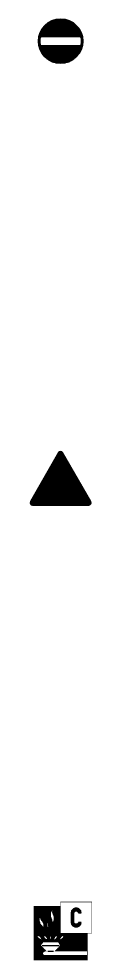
# Model space of a CAD drawing. Header units: millimetres. Extents: x -3 to 2253, y -3 to 1300.
# Drawn here: x 1098.1 to 1112, y 199 to 410 of the extents above; entities that cross this region are included whole.
import ezdxf

# ---------------------------------------------------------------- set-up
doc = ezdxf.new("R2010")
doc.units = ezdxf.units.MM
for name, color, linetype in [('GEEL', 2, 'Continuous'), ('ROOD', 1, 'Continuous'), ('VEILIG', 7, 'Continuous')]:
    doc.layers.add(name, color=color, linetype=linetype)

# ---------------------------------------------------------------- blocks, each defined once
blk = doc.blocks.new('*X212')
at = {"color": 0}
for p, q in [((54, 96), (60, 96)), ((54, 95.88), (60, 95.88)), ((54, 95.75), (60, 95.75)), ((54, 95.62), (60, 95.62)), ((54, 95.5), (60, 95.5)), ((54, 95.38), (58.21, 95.38)), ((54, 95.25), (58.08, 95.25)), ((54, 95.12), (57.99, 95.12)), ((54, 95), (57.91, 95)), ((58.22, 95), (60, 95)), ((58.25, 95.12), (60, 95.12)), ((58.3, 95.25), (60, 95.25)), ((58.32, 95.38), (60, 95.38)), ((54, 94.88), (57.85, 94.88)), ((54, 94.75), (57.81, 94.75)), ((54, 94.62), (57.78, 94.62)), ((54, 94.5), (57.76, 94.5)), ((54, 94.38), (57.74, 94.38)), ((54, 94.25), (57.73, 94.25)), ((54, 94.12), (57.72, 94.12)), ((54, 94), (57.72, 94)), ((54, 93.88), (55.39, 93.88)), ((54, 93.75), (55.31, 93.75)), ((54, 93.62), (55.25, 93.62)), ((54, 93.5), (55.21, 93.5)), ((54, 93.38), (55.18, 93.38)), ((54, 93.25), (55.17, 93.25)), ((54, 93.12), (55.16, 93.12)), ((54, 93), (55.17, 93)), ((54, 92.88), (55.18, 92.88)), ((55.44, 93.88), (57.73, 93.88)), ((55.47, 93.62), (57.76, 93.62)), ((55.48, 93.75), (57.74, 93.75)), ((55.48, 93.5), (57.79, 93.5)), ((55.5, 93.38), (57.83, 93.38)), ((55.54, 93.25), (57.88, 93.25)), ((55.6, 93.12), (57.93, 93.12)), ((55.68, 93), (58, 93)), ((55.8, 92.88), (58.05, 92.88)), ((58.21, 94.88), (60, 94.88)), ((58.21, 94.75), (60, 94.75)), ((58.23, 94.62), (60, 94.62)), ((58.27, 94.5), (60, 94.5)), ((58.32, 94.38), (60, 94.38)), ((58.39, 94.25), (60, 94.25)), ((58.45, 94.12), (60, 94.12)), ((58.49, 94), (60, 94)), ((58.52, 92.88), (60, 92.88)), ((58.53, 93.88), (60, 93.88)), ((58.55, 93), (60, 93)), ((58.56, 93.75), (60, 93.75)), ((58.57, 93.12), (60, 93.12)), ((58.58, 93.62), (60, 93.62)), ((58.59, 93.5), (60, 93.5)), ((58.59, 93.38), (60, 93.38)), ((58.59, 93.25), (60, 93.25)), ((54, 92.75), (55.2, 92.75)), ((54, 92.62), (55.23, 92.62)), ((54, 92.5), (55.26, 92.5)), ((54, 92.38), (55.3, 92.38)), ((54, 92.25), (55.35, 92.25)), ((54, 92.12), (55.4, 92.12)), ((54, 92), (55.47, 92)), ((54, 91.88), (55.54, 91.88)), ((54, 91.75), (55.63, 91.75)), ((54, 91.62), (55.74, 91.62)), ((54, 91.5), (55.86, 91.5)), ((54, 91.38), (55.96, 91.38)), ((54, 91.25), (56.02, 91.25)), ((54, 91.12), (56.03, 91.12)), ((54, 91), (56.02, 91)), ((54, 90.88), (55.98, 90.88)), ((54, 90.75), (55.94, 90.75)), ((55.91, 92.75), (57.06, 92.75)), ((56, 90.75), (60, 90.75)), ((56.01, 92.62), (56.99, 92.62)), ((56.05, 90.88), (60, 90.88)), ((56.08, 92.5), (56.96, 92.5)), ((56.12, 91), (56.96, 91)), ((56.14, 92.38), (56.91, 92.38)), ((56.19, 92.25), (56.87, 92.25)), ((56.19, 91.12), (57.01, 91.12)), ((56.22, 92.12), (56.86, 92.12)), ((56.22, 91.25), (57.04, 91.25)), ((56.23, 91.62), (57, 91.62)), ((56.23, 91.5), (57.03, 91.5)), ((56.23, 91.38), (57.05, 91.38)), ((56.24, 92), (56.87, 92)), ((56.24, 91.75), (56.97, 91.75)), ((56.25, 91.88), (56.92, 91.88)), ((57.05, 91), (60, 91)), ((57.09, 92.38), (57.91, 92.38)), ((57.1, 92.5), (58.01, 92.5)), ((57.13, 92.25), (57.87, 92.25)), ((57.16, 92.62), (58.05, 92.62)), ((57.19, 92.12), (60, 92.12)), ((57.2, 91.12), (60, 91.12)), ((57.22, 92.75), (58.07, 92.75)), ((57.22, 92), (60, 92)), ((57.26, 91.88), (60, 91.88)), ((57.28, 91.25), (60, 91.25)), ((57.3, 91.75), (60, 91.75)), ((57.33, 91.38), (60, 91.38)), ((57.34, 91.62), (60, 91.62)), ((57.35, 91.5), (60, 91.5)), ((57.9, 92.25), (60, 92.25)), ((58.07, 92.38), (60, 92.38)), ((58.31, 92.5), (60, 92.5)), ((58.43, 92.62), (60, 92.62)), ((58.48, 92.75), (60, 92.75)), ((54, 90.62), (60, 90.62)), ((54, 90.5), (60, 90.5)), ((54, 90.38), (60, 90.38)), ((54, 90.25), (60, 90.25)), ((54, 90.12), (60, 90.12)), ((54, 90), (60, 90)), ((54, 89.88), (66, 89.88)), ((54, 89.75), (66, 89.75)), ((54, 89.62), (66, 89.62)), ((54, 89.5), (54.74, 89.5)), ((54, 89.38), (54.72, 89.38)), ((54, 89.25), (54.75, 89.25)), ((54, 89.12), (54.81, 89.12)), ((54, 89), (54.89, 89)), ((54, 88.88), (55, 88.88)), ((54, 88.75), (55.12, 88.75)), ((55.04, 89.5), (56.24, 89.5)), ((55.25, 89.38), (56.19, 89.38)), ((55.4, 89.25), (56.2, 89.25)), ((55.52, 89.12), (56.24, 89.12)), ((55.62, 89), (56.3, 89)), ((55.7, 88.88), (56.38, 88.88)), ((55.76, 88.75), (56.48, 88.75)), ((56.48, 89.5), (57.7, 89.5)), ((56.67, 89.38), (57.58, 89.38)), ((56.79, 89.25), (57.53, 89.25)), ((56.89, 89.12), (57.51, 89.12)), ((56.96, 89), (57.5, 89)), ((57.02, 88.88), (57.51, 88.88)), ((57.05, 88.75), (57.54, 88.75)), ((57.8, 89.5), (59.02, 89.5)), ((57.92, 89.38), (58.83, 89.38)), ((57.96, 88.75), (58.45, 88.75)), ((57.97, 89.25), (58.71, 89.25)), ((57.99, 89.12), (58.61, 89.12)), ((57.99, 88.88), (58.48, 88.88)), ((58, 89), (58.54, 89)), ((59.02, 88.75), (59.74, 88.75)), ((59.12, 88.88), (59.8, 88.88)), ((59.2, 89), (59.88, 89)), ((59.26, 89.5), (60.46, 89.5)), ((59.26, 89.12), (59.98, 89.12)), ((59.3, 89.25), (60.1, 89.25)), ((59.31, 89.38), (60.25, 89.38)), ((60.38, 88.75), (66, 88.75)), ((60.5, 88.88), (66, 88.88)), ((60.61, 89), (66, 89)), ((60.69, 89.12), (66, 89.12)), ((60.75, 89.25), (66, 89.25)), ((60.76, 89.5), (66, 89.5)), ((60.78, 89.38), (66, 89.38)), ((54, 88.62), (55.28, 88.62)), ((54, 88.5), (55.51, 88.5)), ((54, 88.38), (66, 88.38)), ((54, 88.25), (66, 88.25)), ((54, 88.12), (66, 88.12)), ((54, 88), (55.99, 88)), ((54, 87.88), (55.91, 87.88)), ((54, 87.75), (55.83, 87.75)), ((54, 87.62), (55.74, 87.62)), ((54, 87.5), (55.66, 87.5)), ((54, 87.38), (55.58, 87.38)), ((54, 87.25), (55.51, 87.25)), ((54, 87.12), (55.63, 87.12)), ((54, 87), (55.76, 87)), ((54, 86.88), (55.88, 86.88)), ((54, 86.75), (56.01, 86.75)), ((54, 86.62), (56.13, 86.62)), ((55.74, 88.5), (56.82, 88.5)), ((55.78, 88.62), (56.6, 88.62)), ((56.98, 88.5), (58.52, 88.5)), ((57.06, 88.62), (57.59, 88.62)), ((57.91, 88.62), (58.44, 88.62)), ((58.68, 88.5), (59.76, 88.5)), ((58.9, 88.62), (59.72, 88.62)), ((59.37, 86.62), (66, 86.62)), ((59.49, 86.75), (66, 86.75)), ((59.51, 88), (66, 88)), ((59.59, 87.88), (66, 87.88)), ((59.62, 86.88), (66, 86.88)), ((59.67, 87.75), (66, 87.75)), ((59.74, 87), (66, 87)), ((59.76, 87.62), (66, 87.62)), ((59.84, 87.5), (66, 87.5)), ((59.87, 87.12), (66, 87.12)), ((59.92, 87.38), (66, 87.38)), ((59.99, 88.5), (66, 88.5)), ((59.99, 87.25), (66, 87.25)), ((60.22, 88.62), (66, 88.62)), ((54, 86.5), (56.26, 86.5)), ((54, 86.38), (56.38, 86.38)), ((54, 86.25), (56.51, 86.25)), ((54, 86.12), (56.63, 86.12)), ((54, 86), (56.4, 86)), ((54, 85.88), (56.16, 85.88)), ((54, 85.75), (56.06, 85.75)), ((54, 85.62), (56.01, 85.62)), ((54, 85.5), (56, 85.5)), ((54, 85.38), (56.02, 85.38)), ((54, 85.25), (56.07, 85.25)), ((54, 85.12), (56.18, 85.12)), ((54, 85), (66, 85)), ((54, 84.88), (66, 84.88)), ((54, 84.75), (66, 84.75)), ((54, 84.62), (66, 84.62)), ((54, 84.5), (66, 84.5)), ((58.87, 86.12), (66, 86.12)), ((58.99, 86.25), (66, 86.25)), ((59.12, 86.38), (66, 86.38)), ((59.24, 86.5), (66, 86.5)), ((54, 84.38), (66, 84.38)), ((54, 84.25), (66, 84.25)), ((54, 84.12), (66, 84.12))]:
    blk.add_line(p, q, dxfattribs=at)
blk = doc.blocks.new('*X211')
at = {"color": 0}
for p, q in [((325.41, 147.75), (326.04, 147.75)), ((325.43, 147.81), (326.08, 147.81)), ((325.44, 147.88), (326.14, 147.88)), ((325.46, 147.94), (326.23, 147.94)), ((325.49, 148), (327.51, 148)), ((325.53, 148.06), (327.47, 148.06)), ((325.56, 148.12), (327.44, 148.12)), ((325.61, 148.19), (327.39, 148.19)), ((325.66, 148.25), (327.34, 148.25)), ((325.73, 148.31), (327.27, 148.31)), ((325.8, 148.38), (327.2, 148.38)), ((325.9, 148.44), (327.1, 148.44)), ((326.02, 148.5), (326.98, 148.5)), ((326.2, 148.56), (326.8, 148.56)), ((326.77, 147.94), (327.54, 147.94)), ((326.86, 147.88), (327.56, 147.88)), ((326.92, 147.81), (327.57, 147.81)), ((326.96, 147.75), (327.59, 147.75)), ((325.4, 147.69), (326.01, 147.69)), ((325.4, 147.62), (326, 147.62)), ((325.4, 147.56), (326, 147.56)), ((325.4, 147.5), (326, 147.5)), ((325.4, 147.44), (326, 147.44)), ((325.4, 147.38), (326, 147.38)), ((325.4, 147.31), (326, 147.31)), ((325.4, 147.25), (326, 147.25)), ((325.4, 147.19), (326, 147.19)), ((325.4, 147.12), (326, 147.12)), ((325.4, 147.06), (326, 147.06)), ((325.4, 147), (326, 147)), ((325.4, 146.94), (326, 146.94)), ((325.4, 146.88), (326, 146.88)), ((325.4, 146.81), (326, 146.81)), ((325.4, 146.75), (326, 146.75)), ((325.4, 146.69), (326, 146.69)), ((325.4, 146.62), (326, 146.62)), ((325.4, 146.56), (326, 146.56)), ((325.4, 146.5), (326, 146.5)), ((325.4, 146.44), (326, 146.44)), ((325.4, 146.38), (326, 146.38)), ((325.4, 146.31), (326, 146.31)), ((325.4, 146.25), (326, 146.25)), ((325.4, 146.19), (326, 146.19)), ((325.4, 146.12), (326, 146.12)), ((325.4, 146.06), (326, 146.06)), ((325.4, 146), (326, 146)), ((325.4, 145.94), (326, 145.94)), ((325.4, 145.88), (326, 145.88)), ((325.4, 145.81), (326, 145.81)), ((325.4, 145.75), (326, 145.75)), ((325.4, 145.69), (326, 145.69)), ((325.4, 145.62), (326, 145.62)), ((326.99, 147.69), (327.6, 147.69)), ((327, 147.62), (327.6, 147.62)), ((325.4, 145.56), (326, 145.56)), ((325.4, 145.5), (326, 145.5)), ((325.4, 145.44), (326, 145.44)), ((325.4, 145.38), (326, 145.38)), ((325.4, 145.31), (326.01, 145.31)), ((325.41, 145.25), (326.04, 145.25)), ((325.43, 145.19), (326.08, 145.19)), ((325.44, 145.12), (326.14, 145.12)), ((325.46, 145.06), (326.23, 145.06)), ((325.49, 145), (327.51, 145)), ((325.53, 144.94), (327.47, 144.94)), ((325.56, 144.88), (327.44, 144.88)), ((325.61, 144.81), (327.39, 144.81)), ((325.66, 144.75), (327.34, 144.75)), ((325.73, 144.69), (327.27, 144.69)), ((325.8, 144.62), (327.2, 144.62)), ((325.9, 144.56), (327.1, 144.56)), ((326.02, 144.5), (326.98, 144.5)), ((326.2, 144.44), (326.8, 144.44)), ((326.77, 145.06), (327.54, 145.06)), ((326.86, 145.12), (327.56, 145.12)), ((326.92, 145.19), (327.57, 145.19)), ((326.96, 145.25), (327.59, 145.25)), ((326.99, 145.31), (327.6, 145.31)), ((327, 145.38), (327.6, 145.38))]:
    blk.add_line(p, q, dxfattribs=at)
blk = doc.blocks.new('0516')
at = {"layer": 'VEILIG'}
for p, q in [((-4.15, -2.74), (-0.35, -2.74)), ((-2.9, -3.99), (-1.6, -3.99))]:
    blk.add_line(p, q, dxfattribs=at)
at = {"layer": 'VEILIG', "const_width": 0.1}
for points in [[(0, 0), (0, 7), (7, 7), (7, 0)], [(6, 0), (6, -6), (-6, -6), (-6, 6), (0, 6), (0, 0), (6, 0)]]:
    blk.add_lwpolyline(points, close=True, dxfattribs=at)
at = {"layer": 'VEILIG'}
for points in [[(-2.18, 4.78, -0.162278), (-1.73, 5.42, -0.437122), (-1.68, 5.29, 0.251665), (-1.66, 4.35, -0.221339), (-1.53, 2.7, -0.201583), (-1.75, 2.47, 0.072768), (-2.09, 2.26, -1.035237), (-2.14, 2.33, 0.381756), (-2, 3, -0.087751), (-2.24, 3.66, -0.117078)], [(4.6, 4.6, 0.107291), (4.52, 4.98, 0.101711), (4.28, 5.31, 0.094701), (3.93, 5.52, 0.090278), (3.5, 5.6, 0.090278), (3.07, 5.52, 0.094701), (2.72, 5.31, 0.101711), (2.48, 4.98, 0.107291), (2.4, 4.6), (2.4, 2.4, 0.107291), (2.48, 2.02, 0.101711), (2.72, 1.69, 0.094701), (3.07, 1.48, 0.090278), (3.5, 1.4, 0.090278), (3.93, 1.48, 0.094701), (4.28, 1.69, 0.101711), (4.52, 2.02, 0.107291), (4.6, 2.4), (4, 2.4, -0.120011), (3.96, 2.25, -0.104957), (3.85, 2.12, -0.088923), (3.7, 2.03, -0.080167), (3.5, 2, -0.080167), (3.3, 2.03, -0.088923), (3.15, 2.12, -0.104957), (3.04, 2.25, -0.120011), (3, 2.4), (3, 4.6, -0.120011), (3.04, 4.75, -0.104957), (3.15, 4.88, -0.088923), (3.3, 4.97, -0.080167), (3.5, 5, -0.080167), (3.7, 4.97, -0.088923), (3.85, 4.88, -0.104957), (3.96, 4.75, -0.120011), (4, 4.6)], [(-4.84, 3.14, -0.162278), (-4.6, 3.89, -0.437122), (-4.52, 3.78, 0.251665), (-4.21, 2.88, -0.263384), (-3.78, 1.56, -0.128487), (-3.83, 1.07, 0.083128), (-3.99, 0.76, -1.035237), (-4.06, 0.81, 0.381756), (-4.13, 1.5, -0.087751), (-4.56, 2.05, -0.117078)], [(-2.85, 2.62, 0.350997), (-2.82, 2.18, 0.057828), (-2.7, 1.76, -0.421546), (-3.03, 0.96, -1.117212), (-3.02, 1, 0.037358), (-2.94, 1.31, 0.09294), (-3.09, 1.89, -0.259126), (-3.05, 2.45, -0.158794), (-2.9, 2.81, -0.527459), (-2.78, 2.74, -0.309364)], [(-4.25, -1.49, -0.206645), (-4.34, -1.53, -0.096187), (-4.53, -1.48, -0.053009), (-4.72, -1.37, -0.040092), (-4.95, -1.19, -0.040092), (-5.13, -0.96, -0.053009), (-5.24, -0.77, -0.096187), (-5.29, -0.58, -0.206645), (-5.25, -0.49, -0.206645), (-5.16, -0.45, -0.096187), (-4.97, -0.5, -0.053009), (-4.78, -0.61, -0.040092), (-4.55, -0.79, -0.040092), (-4.37, -1.02, -0.053009), (-4.26, -1.21, -0.096187), (-4.21, -1.4, -0.206645)], [(-3, -1.49, -0.18898), (-3.1, -1.52, -0.101131), (-3.27, -1.46, -0.059412), (-3.43, -1.35, -0.045823), (-3.6, -1.16, -0.045823), (-3.73, -0.94, -0.059412), (-3.8, -0.76, -0.101131), (-3.8, -0.57, -0.18898), (-3.75, -0.49, -0.18898), (-3.65, -0.46, -0.101131), (-3.48, -0.52, -0.059412), (-3.32, -0.63, -0.045823), (-3.15, -0.82, -0.045823), (-3.02, -1.04, -0.059412), (-2.95, -1.22, -0.101131), (-2.95, -1.41, -0.18898)], [(-2.25, -1.49, 0.174705), (-2.17, -1.46, 0.104203), (-2.07, -1.34, 0.064948), (-2.02, -1.19, 0.051099), (-2, -0.99, 0.051099), (-2.02, -0.79, 0.064948), (-2.07, -0.64, 0.104203), (-2.17, -0.52, 0.174705), (-2.25, -0.49, 0.174705), (-2.33, -0.52, 0.104203), (-2.43, -0.64, 0.064948), (-2.48, -0.79, 0.051099), (-2.5, -0.99, 0.051099), (-2.48, -1.19, 0.064948), (-2.43, -1.34, 0.104203), (-2.33, -1.46, 0.174705)], [(-1.5, -1.49, 0.18898), (-1.4, -1.52, 0.101131), (-1.23, -1.46, 0.059412), (-1.07, -1.35, 0.045823), (-0.9, -1.16, 0.045823), (-0.77, -0.94, 0.059412), (-0.7, -0.76, 0.101131), (-0.7, -0.57, 0.18898), (-0.75, -0.49, 0.18898), (-0.85, -0.46, 0.101131), (-1.02, -0.52, 0.059412), (-1.18, -0.63, 0.045823), (-1.35, -0.82, 0.045823), (-1.48, -1.04, 0.059412), (-1.55, -1.22, 0.101131), (-1.55, -1.41, 0.18898)], [(-0.25, -1.49, 0.206645), (-0.16, -1.53, 0.096187), (0.03, -1.48, 0.053009), (0.22, -1.37, 0.040092), (0.45, -1.19, 0.040092), (0.63, -0.96, 0.053009), (0.74, -0.77, 0.096187), (0.79, -0.58, 0.206645), (0.75, -0.49, 0.206645), (0.66, -0.45, 0.096187), (0.47, -0.5, 0.053009), (0.28, -0.61, 0.040092), (0.05, -0.79, 0.040092), (-0.13, -1.02, 0.053009), (-0.24, -1.21, 0.096187), (-0.29, -1.4, 0.206645)]]:
    blk.add_lwpolyline(points, format="xyb", close=True, dxfattribs=at)
at = {"layer": 'VEILIG', "const_width": 0.1}
blk.add_lwpolyline([(6, -4.99), (-3.5, -4.99, -1), (-3.5, -3.99), (-3.25, -3.99), (-4.5, -2.74), (-4, -1.99), (-0.5, -1.99), (0, -2.74), (-1.25, -3.99), (6, -3.99)], format="xyb", close=True, dxfattribs=at)
at = {"layer": 'ROOD'}
blk.add_blockref('*X212', (-60, -90), dxfattribs=at)
at = {"layer": 'VEILIG'}
blk.add_blockref('*X211', (-323, -143), dxfattribs=at)
blk = doc.blocks.new('*X256')
at = {"color": 0}
for p, q in [((29.36, 14.81), (30.64, 14.81)), ((29.47, 15), (30.53, 15)), ((29.58, 15.19), (30.42, 15.19)), ((29.69, 15.38), (30.31, 15.38)), ((29.8, 15.56), (30.2, 15.56)), ((29.91, 15.75), (30.09, 15.75)), ((28.17, 12.75), (29.61, 12.75)), ((28.28, 12.94), (29.64, 12.94)), ((28.39, 13.12), (29.73, 13.12)), ((28.5, 13.31), (31.5, 13.31)), ((28.61, 13.5), (31.39, 13.5)), ((28.72, 13.69), (31.28, 13.69)), ((28.82, 13.88), (31.18, 13.88)), ((28.93, 14.06), (31.07, 14.06)), ((29.04, 14.25), (30.96, 14.25)), ((29.15, 14.44), (30.85, 14.44)), ((29.26, 14.62), (30.74, 14.62)), ((29.78, 13.12), (31.61, 13.12)), ((29.81, 12.94), (31.72, 12.94)), ((29.89, 12.75), (31.83, 12.75)), ((26.98, 10.69), (28.79, 10.69)), ((27.09, 10.88), (28.78, 10.88)), ((27.2, 11.06), (28.75, 11.06)), ((27.31, 11.25), (28.7, 11.25)), ((27.42, 11.44), (29.24, 11.44)), ((27.52, 11.62), (29.24, 11.62)), ((27.63, 11.81), (29.21, 11.81)), ((27.74, 12), (29.16, 12)), ((27.85, 12.19), (29.09, 12.19)), ((27.96, 12.38), (29.65, 12.38)), ((28.07, 12.56), (29.62, 12.56)), ((28.83, 11.25), (29.2, 11.25)), ((28.98, 11.06), (29.1, 11.06)), ((29.22, 12.19), (29.66, 12.19)), ((29.43, 12), (29.63, 12)), ((30, 12.56), (31.93, 12.56)), ((30.13, 12.38), (32.04, 12.38)), ((30.24, 12.19), (32.15, 12.19)), ((30.32, 12), (30.5, 12)), ((30.38, 11.81), (30.53, 11.81)), ((30.42, 11.62), (30.53, 11.62)), ((30.45, 11.44), (30.48, 11.44)), ((30.54, 12), (32.26, 12)), ((30.68, 11.81), (32.37, 11.81)), ((30.8, 11.62), (32.48, 11.62)), ((30.88, 11.44), (32.58, 11.44)), ((30.94, 11.25), (32.69, 11.25)), ((30.98, 11.06), (31.28, 11.06)), ((31.02, 10.88), (31.25, 10.88)), ((31.04, 10.69), (31.18, 10.69)), ((31.36, 11.06), (32.8, 11.06)), ((31.43, 10.88), (32.91, 10.88)), ((31.47, 10.69), (33.02, 10.69)), ((25.79, 8.62), (28.61, 8.62)), ((25.9, 8.81), (28.52, 8.81)), ((26.01, 9), (28.5, 9)), ((26.12, 9.19), (28.49, 9.19)), ((26.23, 9.38), (28.47, 9.38)), ((26.33, 9.56), (28.45, 9.56)), ((26.44, 9.75), (28.42, 9.75)), ((26.55, 9.94), (28.4, 9.94)), ((26.66, 10.12), (28.35, 10.12)), ((26.77, 10.31), (28.25, 10.31)), ((26.87, 10.5), (28.77, 10.5)), ((28.46, 10.31), (28.72, 10.31)), ((29.07, 9.19), (29.36, 9.19)), ((29.07, 9), (29.52, 9)), ((29.09, 8.81), (30.68, 8.81)), ((29.1, 9.38), (29.25, 9.38)), ((29.15, 9.56), (29.18, 9.56)), ((29.15, 8.62), (30.54, 8.62)), ((29.53, 9.38), (30.28, 9.38)), ((29.54, 9.19), (30.49, 9.19)), ((29.55, 9.56), (29.91, 9.56)), ((29.57, 9), (30.79, 9)), ((29.58, 9.75), (29.74, 9.75)), ((29.64, 9.94), (29.67, 9.94)), ((30.03, 9.56), (30.31, 9.56)), ((30.1, 9.75), (30.34, 9.75)), ((30.11, 10.31), (30.22, 10.31)), ((30.14, 9.94), (30.34, 9.94)), ((30.15, 10.12), (30.31, 10.12)), ((30.35, 9.38), (30.59, 9.38)), ((30.47, 9.56), (30.68, 9.56)), ((30.63, 9.75), (30.68, 9.75)), ((30.63, 9.19), (30.87, 9.19)), ((31.05, 10.5), (31.09, 10.5)), ((31.06, 10.31), (31.06, 10.31)), ((31.43, 9.75), (31.47, 9.75)), ((31.45, 8.62), (34.21, 8.62)), ((31.48, 9.94), (31.58, 9.94)), ((31.5, 10.5), (33.13, 10.5)), ((31.5, 10.12), (33.34, 10.12)), ((31.51, 10.31), (33.23, 10.31)), ((31.56, 8.81), (34.1, 8.81)), ((31.64, 9), (33.99, 9)), ((31.65, 9.94), (33.45, 9.94)), ((31.67, 9.75), (33.56, 9.75)), ((31.68, 9.19), (33.88, 9.19)), ((31.7, 9.56), (33.67, 9.56)), ((31.7, 9.38), (33.77, 9.38)), ((25.03, 7.31), (34.97, 7.31)), ((25.14, 7.5), (34.86, 7.5)), ((25.25, 7.69), (34.75, 7.69)), ((25.36, 7.88), (34.64, 7.88)), ((25.47, 8.06), (34.53, 8.06)), ((25.58, 8.25), (29.08, 8.25)), ((25.68, 8.44), (28.8, 8.44)), ((29.29, 8.44), (30.35, 8.44)), ((29.5, 8.25), (30.11, 8.25)), ((30.97, 8.25), (34.42, 8.25)), ((31.27, 8.44), (34.32, 8.44))]:
    blk.add_line(p, q, dxfattribs=at)
blk = doc.blocks.new('*X255')
at = {"color": 0}
for p, q in [((6.72, 82.31), (9.28, 82.31)), ((6.78, 82.41), (9.22, 82.41)), ((6.83, 82.5), (9.17, 82.5)), ((6.89, 82.59), (9.11, 82.59)), ((6.94, 82.69), (9.06, 82.69)), ((7, 82.78), (9, 82.78)), ((7.05, 82.88), (8.95, 82.88)), ((7.1, 82.97), (8.9, 82.97)), ((7.16, 83.06), (8.84, 83.06)), ((7.21, 83.16), (8.79, 83.16)), ((7.27, 83.25), (8.73, 83.25)), ((7.32, 83.34), (8.68, 83.34)), ((7.37, 83.44), (8.63, 83.44)), ((7.43, 83.53), (8.57, 83.53)), ((7.48, 83.62), (8.52, 83.62)), ((7.54, 83.72), (8.46, 83.72)), ((7.6, 83.81), (8.4, 83.81)), ((7.7, 83.91), (8.3, 83.91)), ((5.53, 80.25), (7.04, 80.25)), ((5.59, 80.34), (7.09, 80.34)), ((5.64, 80.44), (7.15, 80.44)), ((5.7, 80.53), (7.2, 80.53)), ((5.75, 80.62), (7.26, 80.62)), ((5.8, 80.72), (7.31, 80.72)), ((5.86, 80.81), (7.36, 80.81)), ((5.91, 80.91), (7.42, 80.91)), ((5.97, 81), (7.47, 81)), ((6.02, 81.09), (7.53, 81.09)), ((6.07, 81.19), (7.58, 81.19)), ((6.13, 81.28), (7.64, 81.28)), ((6.18, 81.38), (7.69, 81.38)), ((6.24, 81.47), (7.74, 81.47)), ((6.29, 81.56), (7.8, 81.56)), ((6.35, 81.66), (7.85, 81.66)), ((6.4, 81.75), (7.91, 81.75)), ((6.45, 81.84), (7.96, 81.84)), ((6.51, 81.94), (9.49, 81.94)), ((6.56, 82.03), (9.44, 82.03)), ((6.62, 82.12), (9.38, 82.12)), ((6.67, 82.22), (9.33, 82.22)), ((8.04, 81.84), (9.55, 81.84)), ((8.09, 81.75), (9.6, 81.75)), ((8.15, 81.66), (9.65, 81.66)), ((8.2, 81.56), (9.71, 81.56)), ((8.26, 81.47), (9.76, 81.47)), ((8.31, 81.38), (9.82, 81.38)), ((8.36, 81.28), (9.87, 81.28)), ((8.42, 81.19), (9.93, 81.19)), ((8.47, 81.09), (9.98, 81.09)), ((8.53, 81), (10.03, 81)), ((8.58, 80.91), (10.09, 80.91)), ((8.64, 80.81), (10.14, 80.81)), ((8.69, 80.72), (10.2, 80.72)), ((8.74, 80.62), (10.25, 80.62)), ((8.8, 80.53), (10.3, 80.53)), ((8.85, 80.44), (10.36, 80.44)), ((8.91, 80.34), (10.41, 80.34)), ((8.96, 80.25), (10.47, 80.25)), ((4.29, 78.09), (5.79, 78.09)), ((4.34, 78.19), (5.85, 78.19)), ((4.4, 78.28), (5.9, 78.28)), ((4.45, 78.38), (5.96, 78.38)), ((4.51, 78.47), (6.01, 78.47)), ((4.56, 78.56), (6.07, 78.56)), ((4.61, 78.66), (6.12, 78.66)), ((4.67, 78.75), (6.17, 78.75)), ((4.72, 78.84), (6.23, 78.84)), ((4.78, 78.94), (6.28, 78.94)), ((4.83, 79.03), (6.34, 79.03)), ((4.88, 79.12), (6.39, 79.12)), ((4.94, 79.22), (6.44, 79.22)), ((4.99, 79.31), (6.5, 79.31)), ((5.05, 79.41), (6.55, 79.41)), ((5.1, 79.5), (6.61, 79.5)), ((5.15, 79.59), (6.66, 79.59)), ((5.21, 79.69), (6.72, 79.69)), ((5.26, 79.78), (6.77, 79.78)), ((5.32, 79.88), (6.82, 79.88)), ((5.37, 79.97), (6.88, 79.97)), ((5.43, 80.06), (6.93, 80.06)), ((5.48, 80.16), (6.99, 80.16)), ((7.09, 78.19), (7.22, 78.19)), ((7.13, 78.09), (7.35, 78.09)), ((7.61, 78.75), (7.89, 78.75)), ((7.61, 78.66), (7.94, 78.66)), ((7.62, 78.84), (7.85, 78.84)), ((7.62, 78.56), (8, 78.56)), ((7.64, 78.94), (7.81, 78.94)), ((7.64, 78.47), (8.07, 78.47)), ((7.65, 78.38), (8.13, 78.38)), ((7.65, 78.09), (8.28, 78.09)), ((7.66, 78.28), (8.19, 78.28)), ((7.66, 78.19), (8.24, 78.19)), ((7.68, 79.03), (7.79, 79.03)), ((7.73, 79.12), (7.78, 79.12)), ((8.46, 78.09), (8.47, 78.09)), ((9.01, 80.16), (10.52, 80.16)), ((9.07, 80.06), (10.57, 80.06)), ((9.12, 79.97), (10.63, 79.97)), ((9.18, 79.88), (10.68, 79.88)), ((9.23, 79.78), (10.74, 79.78)), ((9.28, 79.69), (10.79, 79.69)), ((9.34, 79.59), (10.85, 79.59)), ((9.39, 79.5), (10.9, 79.5)), ((9.45, 79.41), (10.95, 79.41)), ((9.5, 79.31), (11.01, 79.31)), ((9.56, 79.22), (11.06, 79.22)), ((9.61, 79.12), (11.12, 79.12)), ((9.66, 79.03), (11.17, 79.03)), ((9.72, 78.94), (11.22, 78.94)), ((9.77, 78.84), (11.28, 78.84)), ((9.83, 78.75), (11.33, 78.75)), ((9.88, 78.66), (11.39, 78.66)), ((9.93, 78.56), (11.44, 78.56)), ((9.99, 78.47), (11.49, 78.47)), ((10.04, 78.38), (11.55, 78.38)), ((10.1, 78.28), (11.6, 78.28)), ((10.15, 78.19), (11.66, 78.19)), ((10.21, 78.09), (11.71, 78.09)), ((3.1, 76.03), (4.6, 76.03)), ((3.15, 76.12), (4.66, 76.12)), ((3.21, 76.22), (4.71, 76.22)), ((3.26, 76.31), (4.77, 76.31)), ((3.31, 76.41), (4.82, 76.41)), ((3.37, 76.5), (4.87, 76.5)), ((3.42, 76.59), (4.93, 76.59)), ((3.48, 76.69), (4.98, 76.69)), ((3.53, 76.78), (5.04, 76.78)), ((3.59, 76.88), (5.09, 76.88)), ((3.64, 76.97), (5.15, 76.97)), ((3.69, 77.06), (5.2, 77.06)), ((3.75, 77.16), (5.25, 77.16)), ((3.8, 77.25), (5.31, 77.25)), ((3.86, 77.34), (5.36, 77.34)), ((3.91, 77.44), (5.42, 77.44)), ((3.96, 77.53), (5.47, 77.53)), ((4.02, 77.62), (5.52, 77.62)), ((4.07, 77.72), (5.58, 77.72)), ((4.13, 77.81), (5.63, 77.81)), ((4.18, 77.91), (5.69, 77.91)), ((4.23, 78), (5.74, 78)), ((6.19, 76.41), (6.22, 76.41)), ((6.25, 76.31), (6.46, 76.31)), ((6.31, 76.22), (6.62, 76.22)), ((6.35, 76.12), (8.15, 76.12)), ((6.38, 76.03), (8.15, 76.03)), ((6.66, 77.34), (6.72, 77.34)), ((6.7, 77.25), (6.83, 77.25)), ((6.71, 76.22), (8.14, 76.22)), ((6.72, 76.31), (8.11, 76.31)), ((6.73, 77.16), (6.91, 77.16)), ((6.74, 76.41), (8.08, 76.41)), ((6.75, 77.06), (6.98, 77.06)), ((6.77, 76.97), (9, 76.97)), ((6.77, 76.5), (9.05, 76.5)), ((6.78, 76.88), (9.02, 76.88)), ((6.78, 76.59), (9.05, 76.59)), ((6.79, 76.78), (9.03, 76.78)), ((6.79, 76.69), (9.04, 76.69)), ((7.1, 77.06), (8.98, 77.06)), ((7.16, 78), (7.43, 78)), ((7.16, 77.16), (8.96, 77.16)), ((7.18, 77.91), (7.5, 77.91)), ((7.2, 77.25), (8.94, 77.25)), ((7.21, 77.81), (8.38, 77.81)), ((7.22, 77.72), (8.4, 77.72)), ((7.23, 77.34), (8.91, 77.34)), ((7.24, 77.62), (8.42, 77.62)), ((7.24, 77.53), (8.44, 77.53)), ((7.24, 77.44), (8.45, 77.44)), ((7.59, 77.91), (8.35, 77.91)), ((7.63, 78), (8.32, 78)), ((8.13, 76.41), (9.06, 76.41)), ((8.22, 76.31), (9.06, 76.31)), ((8.27, 76.22), (9.51, 76.22)), ((8.31, 76.12), (9.5, 76.12)), ((8.33, 76.03), (9.49, 76.03)), ((8.48, 77.44), (8.88, 77.44)), ((8.5, 78), (8.54, 78)), ((8.51, 77.53), (8.84, 77.53)), ((8.52, 77.91), (8.61, 77.91)), ((8.53, 77.81), (8.68, 77.81)), ((8.53, 77.72), (8.74, 77.72)), ((8.53, 77.62), (8.8, 77.62)), ((9.06, 76.41), (9.51, 76.41)), ((9.06, 76.31), (9.51, 76.31)), ((9.09, 76.5), (9.5, 76.5)), ((9.13, 76.59), (9.49, 76.59)), ((9.18, 76.69), (9.47, 76.69)), ((9.22, 76.78), (9.45, 76.78)), ((9.25, 76.88), (9.43, 76.88)), ((9.27, 76.97), (9.4, 76.97)), ((9.28, 77.06), (9.36, 77.06)), ((9.29, 77.16), (9.31, 77.16)), ((9.61, 76.03), (9.63, 76.03)), ((10.26, 78), (11.77, 78)), ((10.31, 77.91), (11.82, 77.91)), ((10.37, 77.81), (11.87, 77.81)), ((10.42, 77.72), (11.93, 77.72)), ((10.48, 77.62), (11.98, 77.62)), ((10.53, 77.53), (12.04, 77.53)), ((10.58, 77.44), (12.09, 77.44)), ((10.64, 77.34), (12.14, 77.34)), ((10.69, 77.25), (12.2, 77.25)), ((10.75, 77.16), (12.25, 77.16)), ((10.8, 77.06), (12.31, 77.06)), ((10.85, 76.97), (12.36, 76.97)), ((10.91, 76.88), (12.41, 76.88)), ((10.96, 76.78), (12.47, 76.78)), ((11.02, 76.69), (12.52, 76.69)), ((11.07, 76.59), (12.58, 76.59)), ((11.13, 76.5), (12.63, 76.5)), ((11.18, 76.41), (12.69, 76.41)), ((11.23, 76.31), (12.74, 76.31)), ((11.29, 76.22), (12.79, 76.22)), ((11.34, 76.12), (12.85, 76.12)), ((11.4, 76.03), (12.9, 76.03)), ((1.85, 73.88), (3.36, 73.88)), ((1.91, 73.97), (3.41, 73.97)), ((1.96, 74.06), (3.47, 74.06)), ((2.02, 74.16), (3.52, 74.16)), ((2.07, 74.25), (3.58, 74.25)), ((2.12, 74.34), (3.63, 74.34)), ((2.18, 74.44), (3.68, 74.44)), ((2.23, 74.53), (3.74, 74.53)), ((2.29, 74.62), (3.79, 74.62)), ((2.34, 74.72), (3.85, 74.72)), ((2.39, 74.81), (3.9, 74.81)), ((2.45, 74.91), (3.95, 74.91)), ((2.5, 75), (4.01, 75)), ((2.56, 75.09), (4.06, 75.09)), ((2.61, 75.19), (4.12, 75.19)), ((2.67, 75.28), (4.17, 75.28)), ((2.72, 75.38), (4.23, 75.38)), ((2.77, 75.47), (4.28, 75.47)), ((2.83, 75.56), (4.33, 75.56)), ((2.88, 75.66), (4.39, 75.66)), ((2.94, 75.75), (4.44, 75.75)), ((2.99, 75.84), (4.5, 75.84)), ((3.04, 75.94), (4.55, 75.94)), ((6.4, 75.94), (7.64, 75.94)), ((6.41, 75.84), (7.61, 75.84)), ((6.42, 75.75), (7.58, 75.75)), ((6.43, 75.66), (7.56, 75.66)), ((6.45, 75.56), (7.15, 75.56)), ((6.46, 75.47), (7.12, 75.47)), ((6.47, 75.38), (7.1, 75.38)), ((6.48, 75.28), (7.08, 75.28)), ((6.49, 75.19), (7.07, 75.19)), ((6.49, 75.09), (7.06, 75.09)), ((6.5, 75), (7.07, 75)), ((6.51, 74.91), (7.07, 74.91)), ((6.52, 74.81), (7.09, 74.81)), ((6.55, 74.72), (7.11, 74.72)), ((6.61, 74.62), (7.15, 74.62)), ((6.7, 74.53), (7.21, 74.53)), ((6.8, 74.44), (7.29, 74.44)), ((6.91, 74.34), (7.38, 74.34)), ((7.08, 74.25), (7.5, 74.25)), ((7.18, 75.56), (7.55, 75.56)), ((7.21, 75.47), (7.54, 75.47)), ((7.25, 75.38), (7.53, 75.38)), ((7.3, 75.28), (7.53, 75.28)), ((7.36, 75.19), (7.54, 75.19)), ((7.43, 75.09), (7.55, 75.09)), ((7.52, 75), (7.57, 75)), ((7.67, 75.94), (8.14, 75.94)), ((7.7, 75.84), (8.13, 75.84)), ((7.74, 75.75), (8.1, 75.75)), ((7.81, 75.66), (8.07, 75.66)), ((7.91, 75.56), (8.03, 75.56)), ((8.11, 74.25), (8.97, 74.25)), ((8.17, 74.16), (8.59, 74.16)), ((8.24, 74.34), (9.15, 74.34)), ((8.28, 75.38), (8.35, 75.38)), ((8.29, 75.47), (8.4, 75.47)), ((8.29, 75.28), (8.31, 75.28)), ((8.31, 75.56), (8.47, 75.56)), ((8.33, 75.66), (8.57, 75.66)), ((8.34, 75.94), (9.48, 75.94)), ((8.34, 75.84), (8.64, 75.84)), ((8.34, 75.75), (8.63, 75.75)), ((8.35, 74.44), (9.27, 74.44)), ((8.45, 74.53), (9.37, 74.53)), ((8.46, 75.09), (8.5, 75.09)), ((8.49, 75.19), (8.63, 75.19)), ((8.53, 75.28), (9.7, 75.28)), ((8.54, 74.62), (9.45, 74.62)), ((8.59, 75.38), (9.7, 75.38)), ((8.61, 74.72), (9.51, 74.72)), ((8.64, 75.84), (9.46, 75.84)), ((8.65, 75.47), (9.71, 75.47)), ((8.68, 75.75), (9.43, 75.75)), ((8.68, 75.56), (9.7, 75.56)), ((8.68, 74.81), (9.56, 74.81)), ((8.69, 75.66), (9.69, 75.66)), ((8.74, 74.91), (9.6, 74.91)), ((8.79, 75), (9.64, 75)), ((8.83, 75.09), (9.66, 75.09)), ((8.87, 75.19), (9.68, 75.19)), ((9.47, 75.75), (9.67, 75.75)), ((9.53, 75.84), (9.66, 75.84)), ((9.58, 75.94), (9.65, 75.94)), ((11.45, 75.94), (12.96, 75.94)), ((11.5, 75.84), (13.01, 75.84)), ((11.56, 75.75), (13.06, 75.75)), ((11.61, 75.66), (13.12, 75.66)), ((11.67, 75.56), (13.17, 75.56)), ((11.72, 75.47), (13.23, 75.47)), ((11.77, 75.38), (13.28, 75.38)), ((11.83, 75.28), (13.33, 75.28)), ((11.88, 75.19), (13.39, 75.19)), ((11.94, 75.09), (13.44, 75.09)), ((11.99, 75), (13.5, 75)), ((12.05, 74.91), (13.55, 74.91)), ((12.1, 74.81), (13.61, 74.81)), ((12.15, 74.72), (13.66, 74.72)), ((12.21, 74.62), (13.71, 74.62)), ((12.26, 74.53), (13.77, 74.53)), ((12.32, 74.44), (13.82, 74.44)), ((12.37, 74.34), (13.88, 74.34)), ((12.42, 74.25), (13.93, 74.25)), ((12.48, 74.16), (13.98, 74.16)), ((12.53, 74.06), (14.04, 74.06)), ((12.59, 73.97), (14.09, 73.97)), ((12.64, 73.88), (14.15, 73.88)), ((1.15, 72.56), (14.85, 72.56)), ((1.16, 72.47), (14.84, 72.47)), ((1.17, 72.66), (14.83, 72.66)), ((1.17, 72.38), (14.83, 72.38)), ((1.21, 72.75), (14.79, 72.75)), ((1.21, 72.28), (14.79, 72.28)), ((1.26, 72.84), (14.74, 72.84)), ((1.27, 72.19), (14.73, 72.19)), ((1.31, 72.94), (14.69, 72.94)), ((1.37, 73.03), (14.63, 73.03)), ((1.38, 72.09), (14.62, 72.09)), ((1.42, 73.12), (14.58, 73.12)), ((1.47, 73.22), (14.53, 73.22)), ((1.53, 73.31), (3.03, 73.31)), ((1.58, 73.41), (3.09, 73.41)), ((1.64, 73.5), (3.14, 73.5)), ((1.67, 72), (14.33, 72)), ((1.69, 73.59), (3.2, 73.59)), ((1.74, 73.69), (3.25, 73.69)), ((1.8, 73.78), (3.31, 73.78)), ((12.69, 73.78), (14.2, 73.78)), ((12.75, 73.69), (14.26, 73.69)), ((12.8, 73.59), (14.31, 73.59)), ((12.86, 73.5), (14.36, 73.5)), ((12.91, 73.41), (14.42, 73.41)), ((12.97, 73.31), (14.47, 73.31))]:
    blk.add_line(p, q, dxfattribs=at)
blk = doc.blocks.new('0701')
at = {"layer": 'VEILIG'}
for points in [[(6.78, -3.22), (0.45, 7.74, 0.57735), (-0.45, 7.74), (-6.78, -3.22, 0.57735), (-6.33, -4), (6.33, -4, 0.57735)], [(0, -1.82, 0.185678), (0.91, -0.72, 0.158108), (0.45, -0.95, -0.127138), (0.6, -0.61, 0.302776), (0.64, -0.15, -0.232708), (0.53, -0.38, 0.162278), (0.3, -0.76, -0.12787), (0.3, -0.46, 0.082034), (0.34, -0.04, 0.062258), (0.3, 0.15, 0.162278), (0.08, 0.45, 0.052465), (0.11, 0.3, -0.113209), (0.15, 0, -0.09902), (0, -0.49, -0.091449), (-0.19, -0.34, -0.148804), (-0.34, 0, 0.055056), (-0.45, -0.46, 0.09902), (-0.42, -1.06, -0.162278), (-0.83, -0.38, 0.143196), (-0.91, -1.21, 0.135749), (-0.76, -1.51, 0.055385), (-0.42, -1.82, -0.224827), (-1.17, -1.59, -0.025826), (-1.4, -1.36, -0.135882), (-1.47, -1.21, -0.041464), (-1.51, -0.87, 0.031452), (-1.55, -0.46, -0.014595), (-1.59, -0.15, 0.075047), (-1.66, 0.15, 0.062258), (-1.81, 0.41, -0.115121), (-1.29, 0.15, -0.07919), (-1.25, 0.45, 0.07919), (-1.21, 0.75, 0.09902), (-1.36, 1.4, -0.09902), (-1.1, 1.17, -0.062258), (-0.98, 0.98, 0.047192), (-0.91, 1.06, 0.186795), (-0.76, 1.51, 0.09902), (-0.95, 2.27, -0.21296), (-0.45, 1.81, 0.138383), (-0.34, 2.27, 0.047192), (-0.38, 2.57, -0.236068), (-0.23, 3.17, 0.150368), (0, 2.57, -0.150368), (0.45, 1.36, 0.207987), (0.45, 2.12, -0.001706), (0.68, 1.81, -0.08845), (0.91, 1.36, -0.072783), (1.06, 0.3, -0.150368), (1.13, 0.6, 0.150368), (1.29, 1.21, -0.032291), (1.36, 1.06, -0.18821), (1.4, -0.34, 0.112021), (1.63, 0.07, -0.000763), (1.7, -0.46, -0.140281), (1.55, -1.21, -0.2255), (0.76, -1.82, -0.104122)]]:
    blk.add_lwpolyline(points, format="xyb", close=True, dxfattribs=at)
blk.add_lwpolyline([(4.97, -2.7), (0, 5.91), (-4.97, -2.7)], close=True, dxfattribs=at)
at = {"layer": 'VEILIG', "const_width": 0.151}
blk.add_lwpolyline([(-1.13, -2.04), (1.13, -2.04)], dxfattribs=at)
at = {"layer": 'GEEL'}
blk.add_blockref('*X256', (-30, -10), dxfattribs=at)
at = {"layer": 'VEILIG'}
blk.add_blockref('*X255', (-8, -76), dxfattribs=at)
blk = doc.blocks.new('*X340')
at = {"color": 0}
for p, q in [((71.1, 221.62), (74.9, 221.62)), ((71.44, 221.75), (74.56, 221.75)), ((71.89, 221.88), (74.11, 221.88)), ((68.67, 219.5), (77.33, 219.5)), ((68.74, 219.62), (77.26, 219.62)), ((68.82, 219.75), (77.18, 219.75)), ((68.91, 219.88), (77.09, 219.88)), ((69, 220), (77, 220)), ((69.1, 220.12), (76.9, 220.12)), ((69.2, 220.25), (76.8, 220.25)), ((69.31, 220.38), (76.69, 220.38)), ((69.43, 220.5), (76.57, 220.5)), ((69.56, 220.62), (76.44, 220.62)), ((69.69, 220.75), (76.31, 220.75)), ((69.84, 220.88), (76.16, 220.88)), ((70, 221), (76, 221)), ((70.17, 221.12), (75.83, 221.12)), ((70.37, 221.25), (75.63, 221.25)), ((70.58, 221.38), (75.42, 221.38)), ((70.82, 221.5), (75.18, 221.5)), ((68.03, 217.5), (68.33, 217.5)), ((68.04, 217.62), (68.34, 217.62)), ((68.06, 217.75), (68.36, 217.75)), ((68.08, 217.88), (68.4, 217.88)), ((68.1, 218), (68.61, 218)), ((68.13, 218.12), (77.87, 218.12)), ((68.16, 218.25), (77.84, 218.25)), ((68.19, 218.38), (77.81, 218.38)), ((68.23, 218.5), (77.77, 218.5)), ((68.27, 218.62), (77.73, 218.62)), ((68.32, 218.75), (77.68, 218.75)), ((68.36, 218.88), (77.64, 218.88)), ((68.42, 219), (77.58, 219)), ((68.47, 219.12), (77.53, 219.12)), ((68.53, 219.25), (77.47, 219.25)), ((68.6, 219.38), (77.4, 219.38)), ((77.39, 218), (77.9, 218)), ((77.6, 217.88), (77.92, 217.88)), ((77.64, 217.75), (77.94, 217.75)), ((77.66, 217.62), (77.96, 217.62)), ((77.67, 217.5), (77.97, 217.5)), ((68, 217.12), (68.3, 217.12)), ((68, 217), (68.3, 217)), ((68, 216.88), (68.3, 216.88)), ((68.01, 217.38), (68.31, 217.38)), ((68.01, 217.25), (68.31, 217.25)), ((68.01, 216.75), (68.31, 216.75)), ((68.01, 216.62), (68.31, 216.62)), ((68.03, 216.5), (68.33, 216.5)), ((68.04, 216.38), (68.34, 216.38)), ((68.06, 216.25), (68.36, 216.25)), ((68.08, 216.12), (68.4, 216.12)), ((68.1, 216), (68.61, 216)), ((68.13, 215.88), (77.87, 215.88)), ((68.16, 215.75), (77.84, 215.75)), ((68.19, 215.62), (77.81, 215.62)), ((68.23, 215.5), (77.77, 215.5)), ((68.27, 215.38), (77.73, 215.38)), ((77.39, 216), (77.9, 216)), ((77.6, 216.12), (77.92, 216.12)), ((77.64, 216.25), (77.94, 216.25)), ((77.66, 216.38), (77.96, 216.38)), ((77.67, 216.5), (77.97, 216.5)), ((77.69, 217.38), (77.99, 217.38)), ((77.69, 217.25), (77.99, 217.25)), ((77.69, 216.75), (77.99, 216.75)), ((77.69, 216.62), (77.99, 216.62)), ((77.7, 217.12), (78, 217.12)), ((77.7, 217), (78, 217)), ((77.7, 216.88), (78, 216.88)), ((68.32, 215.25), (77.68, 215.25)), ((68.36, 215.12), (77.64, 215.12)), ((68.42, 215), (77.58, 215)), ((68.47, 214.88), (77.53, 214.88)), ((68.53, 214.75), (77.47, 214.75)), ((68.6, 214.62), (77.4, 214.62)), ((68.67, 214.5), (77.33, 214.5)), ((68.74, 214.38), (77.26, 214.38)), ((68.82, 214.25), (77.18, 214.25)), ((68.91, 214.12), (77.09, 214.12)), ((69, 214), (77, 214)), ((69.1, 213.88), (76.9, 213.88)), ((69.2, 213.75), (76.8, 213.75)), ((69.31, 213.62), (76.69, 213.62)), ((69.43, 213.5), (76.57, 213.5)), ((69.56, 213.38), (76.44, 213.38)), ((69.69, 213.25), (76.31, 213.25)), ((69.84, 213.12), (76.16, 213.12)), ((70, 213), (76, 213)), ((70.17, 212.88), (75.83, 212.88)), ((70.37, 212.75), (75.63, 212.75)), ((70.58, 212.62), (75.42, 212.62)), ((70.82, 212.5), (75.18, 212.5)), ((71.1, 212.38), (74.9, 212.38)), ((71.44, 212.25), (74.56, 212.25)), ((71.89, 212.12), (74.11, 212.12))]:
    blk.add_line(p, q, dxfattribs=at)
blk = doc.blocks.new('0809D')
at = {"layer": 'VEILIG'}
blk.add_lwpolyline([(-4.63, -0.79, 0.365439), (-4.39, -1), (4.39, -1, 0.365439), (4.63, -0.79, 0.084877), (4.63, 0.79, 0.365439), (4.39, 1), (-4.39, 1, 0.365439), (-4.63, 0.79, 0.084877)], format="xyb", close=True, dxfattribs=at)
blk.add_circle((0, 0), 5, dxfattribs=at)
at = {"layer": 'ROOD'}
blk.add_blockref('*X340', (-73, -217), dxfattribs=at)

msp = doc.modelspace()

# ---------------------------------------------------------------- block references
for name, p in [('0809D', (1105, 405)), ('0701', (1105, 305)), ('0516', (1105, 205))]:
    msp.add_blockref(name, p)

doc.saveas('drawing.dxf')
